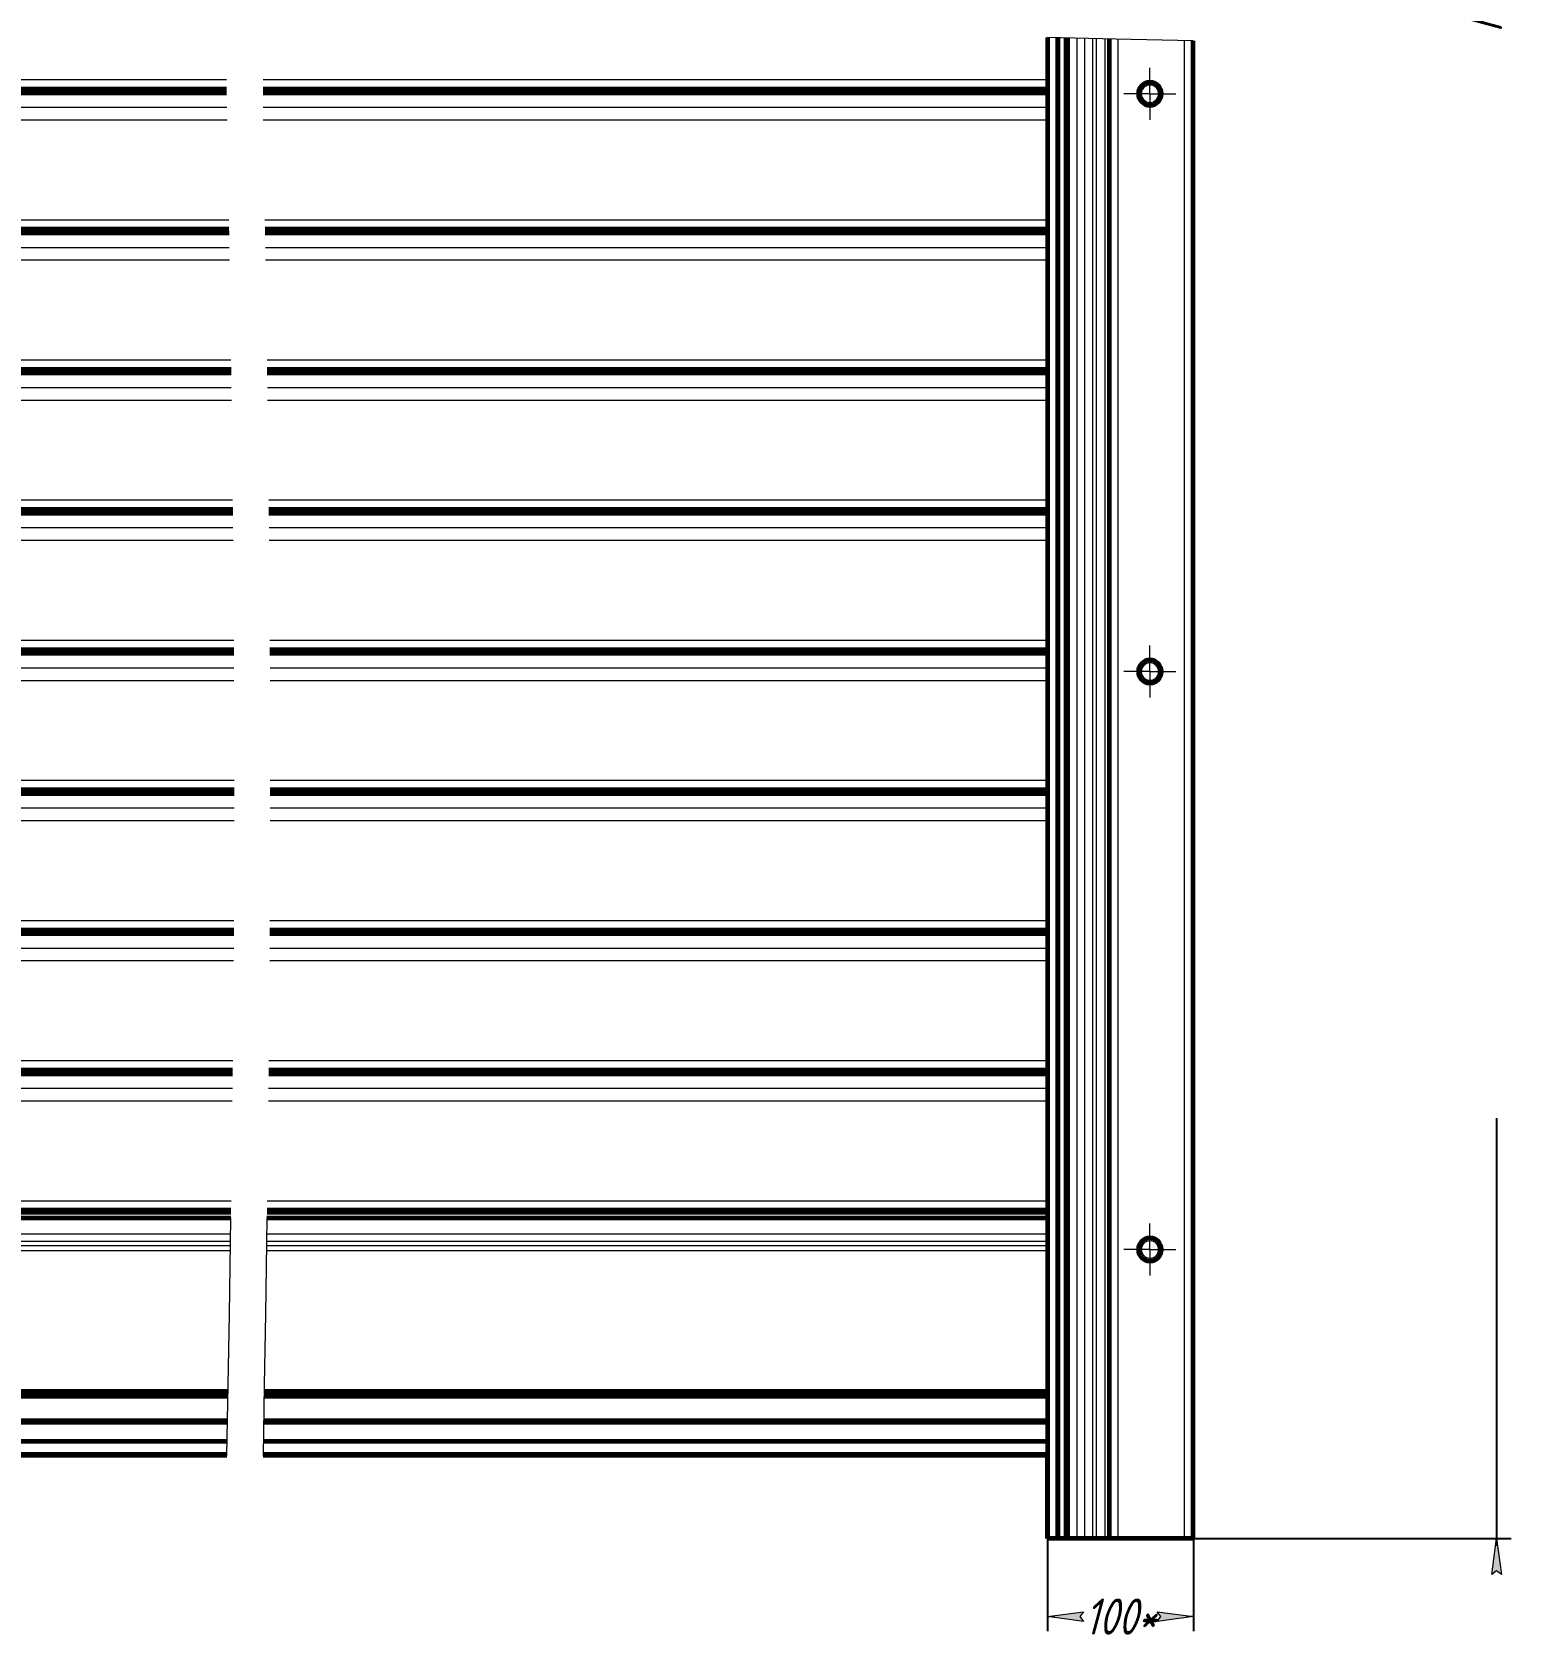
# Model space of a CAD drawing. Header units: millimetres. Extents: x 0 to 841, y 0 to 594.
# Drawn here: x 228 to 432.8, y 128.9 to 350.2 of the extents above; entities that cross this region are included whole.
import ezdxf

# ---------------------------------------------------------------- set-up
doc = ezdxf.new("R2010")
doc.units = ezdxf.units.MM
for name, pattern in [('K5LT_AXLED', [19.5, 15, -1.5, 1.5, -1.5]), ('K5LT_BASIC', [0]), ('K5LT_THIN', [0]), ('K5LT_THIN_INCLUDED_TO_HATCHING', [0])]:
    doc.linetypes.add(name, pattern=pattern)
doc.layers.add('Системный слой', color=7, linetype='Continuous')
doc.layers.add('Системный слой (1)', color=7, linetype='Continuous', true_color=0x909090)
doc.styles.add('KDIMTEXTSTYLE', font='GOST_AU.SHX', dxfattribs={"width": 0.96, "oblique": 15, "height": 5})
doc.dimstyles.new('KDIMSTYLE (0.20)', dxfattribs={"dimtxt": 5, "dimasz": 1, "dimexe": 2, "dimexo": 0, "dimgap": 1, "dimtad": 1, "dimlfac": 5, "dimtxsty": 'KDIMTEXTSTYLE', "dimsah": 1, "dimcen": 0, "dimdle": 1, "dimadec": 0, "dimazin": 0, "dimtfac": 0.667, "dimtmove": 0, "dimatfit": 3, "dimfxl": 1, "dimtvp": 1, "dimtolj": 1, "dimtzin": 0, "dimarcsym": 0})

# ---------------------------------------------------------------- blocks, each defined once
blk = doc.blocks.new('U8')
at = {"layer": 'Системный слой (1)', "color": 5, "linetype": 'K5LT_BASIC', "lineweight": 60, "true_color": 0x0000ff}
for p, q in [((370, 467.48), (370, 354.41)), ((370, 349.41), (370, 141.67))]:
    blk.add_line(p, q, dxfattribs=at)
blk = doc.blocks.new('U9')
at = {"layer": 'Системный слой (1)', "color": 5, "linetype": 'K5LT_BASIC', "lineweight": 60, "true_color": 0x0000ff}
for p, q in [((371.35, 467.48), (371.35, 354.38)), ((371.35, 349.38), (371.35, 141.67))]:
    blk.add_line(p, q, dxfattribs=at)
blk = doc.blocks.new('U10')
at = {"layer": 'Системный слой (1)', "color": 5, "linetype": 'K5LT_BASIC', "lineweight": 60, "true_color": 0x0000ff}
for p, q in [((368.58, 467.48), (368.58, 354.44)), ((368.58, 349.44), (368.58, 141.67))]:
    blk.add_line(p, q, dxfattribs=at)
blk = doc.blocks.new('U18')
at = {"layer": 'Системный слой (1)', "color": 5, "linetype": 'K5LT_BASIC', "lineweight": 60, "true_color": 0x0000ff}
for p, q in [((130.44, 342.34), (254.95, 342.34)), ((260.01, 342.34), (368.58, 342.34))]:
    blk.add_line(p, q, dxfattribs=at)
blk = doc.blocks.new('U19')
at = {"layer": 'Системный слой (1)', "color": 5, "linetype": 'K5LT_BASIC', "lineweight": 60, "true_color": 0x0000ff}
for p, q in [((130.44, 342.03), (254.96, 342.03)), ((260.01, 342.03), (368.58, 342.03))]:
    blk.add_line(p, q, dxfattribs=at)
blk = doc.blocks.new('U23')
at = {"layer": 'Системный слой (1)', "color": 5, "linetype": 'K5LT_BASIC', "lineweight": 60, "true_color": 0x0000ff}
for start, end in [(0, 180), (180, 0)]:
    blk.add_arc((382.78, 181.67), 1.6, start, end, dxfattribs=at)
blk = doc.blocks.new('U29')
at = {"layer": 'Системный слой (1)', "color": 5, "linetype": 'K5LT_BASIC', "lineweight": 60, "true_color": 0x0000ff}
for p, q in [((255.01, 153.15), (130.44, 153.15)), ((368.58, 153.15), (260.01, 153.15))]:
    blk.add_line(p, q, dxfattribs=at)
blk = doc.blocks.new('U30')
at = {"layer": 'Системный слой (1)', "color": 5, "linetype": 'K5LT_BASIC', "lineweight": 60, "true_color": 0x0000ff}
for p, q in [((255.04, 155.1), (130.44, 155.1)), ((368.58, 155.1), (260.04, 155.1))]:
    blk.add_line(p, q, dxfattribs=at)
blk = doc.blocks.new('U31')
at = {"layer": 'Системный слой (1)', "color": 5, "linetype": 'K5LT_BASIC', "lineweight": 60, "true_color": 0x0000ff}
for p, q in [((255.09, 157.97), (130.44, 157.97)), ((368.58, 157.97), (260.09, 157.97))]:
    blk.add_line(p, q, dxfattribs=at)
blk = doc.blocks.new('U32')
at = {"layer": 'Системный слой (1)', "color": 5, "linetype": 'K5LT_BASIC', "lineweight": 60, "true_color": 0x0000ff}
for p, q in [((255.01, 153.27), (130.44, 153.27)), ((368.58, 153.27), (260.01, 153.27))]:
    blk.add_line(p, q, dxfattribs=at)
blk = doc.blocks.new('U33')
at = {"layer": 'Системный слой (1)', "color": 5, "linetype": 'K5LT_BASIC', "lineweight": 60, "true_color": 0x0000ff}
for p, q in [((255.15, 161.57), (130.44, 161.57)), ((368.58, 161.57), (260.15, 161.57))]:
    blk.add_line(p, q, dxfattribs=at)
blk = doc.blocks.new('U34')
at = {"layer": 'Системный слой (1)', "color": 5, "linetype": 'K5LT_BASIC', "lineweight": 60, "true_color": 0x0000ff}
for p, q in [((255.15, 161.33), (130.44, 161.33)), ((368.58, 161.33), (260.15, 161.33))]:
    blk.add_line(p, q, dxfattribs=at)
blk = doc.blocks.new('U35')
at = {"layer": 'Системный слой (1)', "color": 5, "linetype": 'K5LT_BASIC', "lineweight": 60, "true_color": 0x0000ff}
for p, q in [((255.16, 161.97), (130.44, 161.97)), ((368.58, 161.97), (260.16, 161.97))]:
    blk.add_line(p, q, dxfattribs=at)
blk = doc.blocks.new('U36')
at = {"layer": 'Системный слой (1)', "color": 5, "linetype": 'K5LT_BASIC', "lineweight": 60, "true_color": 0x0000ff}
for p, q in [((255.09, 157.73), (130.44, 157.73)), ((368.58, 157.73), (260.09, 157.73))]:
    blk.add_line(p, q, dxfattribs=at)
blk = doc.blocks.new('U46')
at = {"layer": 'Системный слой (1)', "color": 5, "linetype": 'K5LT_BASIC', "lineweight": 60, "true_color": 0x0000ff}
for p, q in [((130.44, 186.07), (255.54, 186.07)), ((260.54, 186.07), (368.58, 186.07))]:
    blk.add_line(p, q, dxfattribs=at)
blk = doc.blocks.new('U47')
at = {"layer": 'Системный слой (1)', "color": 5, "linetype": 'K5LT_BASIC', "lineweight": 60, "true_color": 0x0000ff}
for p, q in [((130.44, 162.07), (255.16, 162.07)), ((260.16, 162.07), (368.58, 162.07))]:
    blk.add_line(p, q, dxfattribs=at)
blk = doc.blocks.new('U53')
at = {"layer": 'Системный слой (1)', "color": 5, "linetype": 'K5LT_BASIC', "lineweight": 60, "true_color": 0x0000ff}
for p, q in [((130.44, 283.61), (255.81, 283.61)), ((260.81, 283.61), (368.58, 283.61))]:
    blk.add_line(p, q, dxfattribs=at)
blk = doc.blocks.new('U54')
at = {"layer": 'Системный слой (1)', "color": 5, "linetype": 'K5LT_BASIC', "lineweight": 60, "true_color": 0x0000ff}
for p, q in [((130.44, 264.74), (255.96, 264.74)), ((260.96, 264.74), (368.58, 264.74))]:
    blk.add_line(p, q, dxfattribs=at)
blk = doc.blocks.new('U55')
at = {"layer": 'Системный слой (1)', "color": 5, "linetype": 'K5LT_BASIC', "lineweight": 60, "true_color": 0x0000ff}
for p, q in [((130.44, 264.43), (255.96, 264.43)), ((260.96, 264.43), (368.58, 264.43))]:
    blk.add_line(p, q, dxfattribs=at)
blk = doc.blocks.new('U56')
at = {"layer": 'Системный слой (1)', "color": 5, "linetype": 'K5LT_BASIC', "lineweight": 60, "true_color": 0x0000ff}
for p, q in [((130.44, 303.01), (255.58, 303.01)), ((260.58, 303.01), (368.58, 303.01))]:
    blk.add_line(p, q, dxfattribs=at)
blk = doc.blocks.new('U57')
at = {"layer": 'Системный слой (1)', "color": 5, "linetype": 'K5LT_BASIC', "lineweight": 60, "true_color": 0x0000ff}
for p, q in [((130.44, 284.14), (255.81, 284.14)), ((260.81, 284.14), (368.58, 284.14))]:
    blk.add_line(p, q, dxfattribs=at)
blk = doc.blocks.new('U58')
at = {"layer": 'Системный слой (1)', "color": 5, "linetype": 'K5LT_BASIC', "lineweight": 60, "true_color": 0x0000ff}
for p, q in [((130.44, 283.83), (255.81, 283.83)), ((260.81, 283.83), (368.58, 283.83))]:
    blk.add_line(p, q, dxfattribs=at)
blk = doc.blocks.new('U59')
at = {"layer": 'Системный слой (1)', "color": 5, "linetype": 'K5LT_BASIC', "lineweight": 60, "true_color": 0x0000ff}
for p, q in [((130.44, 322.41), (255.29, 322.41)), ((260.29, 322.41), (368.58, 322.41))]:
    blk.add_line(p, q, dxfattribs=at)
blk = doc.blocks.new('U60')
at = {"layer": 'Системный слой (1)', "color": 5, "linetype": 'K5LT_BASIC', "lineweight": 60, "true_color": 0x0000ff}
for p, q in [((130.44, 303.54), (255.57, 303.54)), ((260.57, 303.54), (368.58, 303.54))]:
    blk.add_line(p, q, dxfattribs=at)
blk = doc.blocks.new('U61')
at = {"layer": 'Системный слой (1)', "color": 5, "linetype": 'K5LT_BASIC', "lineweight": 60, "true_color": 0x0000ff}
for p, q in [((130.44, 303.23), (255.58, 303.23)), ((260.58, 303.23), (368.58, 303.23))]:
    blk.add_line(p, q, dxfattribs=at)
blk = doc.blocks.new('U71')
at = {"layer": 'Системный слой (1)', "color": 5, "linetype": 'K5LT_BASIC', "lineweight": 60, "true_color": 0x0000ff}
for start, end in [(0, 180), (180, 0)]:
    blk.add_arc((382.78, 341.67), 1.6, start, end, dxfattribs=at)
blk = doc.blocks.new('U72')
at = {"layer": 'Системный слой (1)', "color": 5, "linetype": 'K5LT_BASIC', "lineweight": 60, "true_color": 0x0000ff}
for p, q in [((130.44, 225.41), (255.95, 225.41)), ((260.95, 225.41), (368.58, 225.41))]:
    blk.add_line(p, q, dxfattribs=at)
blk = doc.blocks.new('U73')
at = {"layer": 'Системный слой (1)', "color": 5, "linetype": 'K5LT_BASIC', "lineweight": 60, "true_color": 0x0000ff}
for p, q in [((130.44, 206.54), (255.79, 206.54)), ((260.79, 206.54), (368.58, 206.54))]:
    blk.add_line(p, q, dxfattribs=at)
blk = doc.blocks.new('U74')
at = {"layer": 'Системный слой (1)', "color": 5, "linetype": 'K5LT_BASIC', "lineweight": 60, "true_color": 0x0000ff}
for p, q in [((130.44, 206.23), (255.79, 206.23)), ((260.79, 206.23), (368.58, 206.23))]:
    blk.add_line(p, q, dxfattribs=at)
blk = doc.blocks.new('U75')
at = {"layer": 'Системный слой (1)', "color": 5, "linetype": 'K5LT_BASIC', "lineweight": 60, "true_color": 0x0000ff}
for p, q in [((130.44, 244.81), (256.01, 244.81)), ((261.01, 244.81), (368.58, 244.81))]:
    blk.add_line(p, q, dxfattribs=at)
blk = doc.blocks.new('U76')
at = {"layer": 'Системный слой (1)', "color": 5, "linetype": 'K5LT_BASIC', "lineweight": 60, "true_color": 0x0000ff}
for p, q in [((130.44, 225.94), (255.95, 225.94)), ((260.95, 225.94), (368.58, 225.94))]:
    blk.add_line(p, q, dxfattribs=at)
blk = doc.blocks.new('U77')
at = {"layer": 'Системный слой (1)', "color": 5, "linetype": 'K5LT_BASIC', "lineweight": 60, "true_color": 0x0000ff}
for p, q in [((130.44, 225.63), (255.95, 225.63)), ((260.95, 225.63), (368.58, 225.63))]:
    blk.add_line(p, q, dxfattribs=at)
blk = doc.blocks.new('U80')
at = {"layer": 'Системный слой (1)', "color": 5, "linetype": 'K5LT_BASIC', "lineweight": 60, "true_color": 0x0000ff}
for p, q in [((130.44, 206.01), (255.79, 206.01)), ((260.79, 206.01), (368.58, 206.01))]:
    blk.add_line(p, q, dxfattribs=at)
blk = doc.blocks.new('U81')
at = {"layer": 'Системный слой (1)', "color": 5, "linetype": 'K5LT_BASIC', "lineweight": 60, "true_color": 0x0000ff}
for p, q in [((130.44, 187.14), (255.55, 187.14)), ((260.55, 187.14), (368.58, 187.14))]:
    blk.add_line(p, q, dxfattribs=at)
blk = doc.blocks.new('U82')
at = {"layer": 'Системный слой (1)', "color": 5, "linetype": 'K5LT_BASIC', "lineweight": 60, "true_color": 0x0000ff}
for p, q in [((130.44, 186.83), (255.55, 186.83)), ((260.55, 186.83), (368.58, 186.83))]:
    blk.add_line(p, q, dxfattribs=at)
blk = doc.blocks.new('U83')
at = {"layer": 'Системный слой (1)', "color": 5, "linetype": 'K5LT_BASIC', "lineweight": 60, "true_color": 0x0000ff}
for p, q in [((130.44, 264.21), (255.96, 264.21)), ((260.96, 264.21), (368.58, 264.21))]:
    blk.add_line(p, q, dxfattribs=at)
blk = doc.blocks.new('U84')
at = {"layer": 'Системный слой (1)', "color": 5, "linetype": 'K5LT_BASIC', "lineweight": 60, "true_color": 0x0000ff}
for p, q in [((130.44, 245.34), (256.01, 245.34)), ((261.01, 245.34), (368.58, 245.34))]:
    blk.add_line(p, q, dxfattribs=at)
blk = doc.blocks.new('U85')
at = {"layer": 'Системный слой (1)', "color": 5, "linetype": 'K5LT_BASIC', "lineweight": 60, "true_color": 0x0000ff}
for p, q in [((130.44, 245.03), (256.01, 245.03)), ((261.01, 245.03), (368.58, 245.03))]:
    blk.add_line(p, q, dxfattribs=at)
blk = doc.blocks.new('U114')
at = {"layer": 'Системный слой (1)', "color": 5, "linetype": 'K5LT_BASIC', "lineweight": 60, "true_color": 0x0000ff}
for start, end in [(0, 180), (180, 0)]:
    blk.add_arc((382.78, 261.67), 1.6, start, end, dxfattribs=at)
blk = doc.blocks.new('U116')
at = {"layer": 'Системный слой (1)', "color": 5, "linetype": 'K5LT_BASIC', "lineweight": 60, "true_color": 0x0000ff}
for p, q in [((377.18, 354.26), (377.18, 467.48)), ((377.18, 141.67), (377.18, 349.26))]:
    blk.add_line(p, q, dxfattribs=at)
blk = doc.blocks.new('U117')
at = {"layer": 'Системный слой (1)', "color": 5, "linetype": 'K5LT_BASIC', "lineweight": 60, "true_color": 0x0000ff}
for p, q in [((388.78, 354), (388.78, 467.48)), ((388.78, 141.67), (388.78, 349))]:
    blk.add_line(p, q, dxfattribs=at)
blk = doc.blocks.new('U131')
at = {"layer": 'Системный слой (1)', "color": 5, "linetype": 'K5LT_BASIC', "lineweight": 60, "true_color": 0x0000ff}
for p, q in [((130.44, 341.81), (254.96, 341.81)), ((260.01, 341.81), (368.58, 341.81))]:
    blk.add_line(p, q, dxfattribs=at)
blk = doc.blocks.new('U132')
at = {"layer": 'Системный слой (1)', "color": 5, "linetype": 'K5LT_BASIC', "lineweight": 60, "true_color": 0x0000ff}
for p, q in [((130.44, 322.94), (255.28, 322.94)), ((260.28, 322.94), (368.58, 322.94))]:
    blk.add_line(p, q, dxfattribs=at)
blk = doc.blocks.new('U133')
at = {"layer": 'Системный слой (1)', "color": 5, "linetype": 'K5LT_BASIC', "lineweight": 60, "true_color": 0x0000ff}
for p, q in [((130.44, 322.63), (255.28, 322.63)), ((260.28, 322.63), (368.58, 322.63))]:
    blk.add_line(p, q, dxfattribs=at)
blk = doc.blocks.new('U149')
at = {"layer": 'Системный слой (1)', "color": 7, "linetype": 'K5LT_THIN', "lineweight": 18}
for p, q in [((370.92, 467.48), (370.92, 354.39)), ((370.92, 349.39), (370.92, 141.67))]:
    blk.add_line(p, q, dxfattribs=at)
blk = doc.blocks.new('U150')
at = {"layer": 'Системный слой (1)', "color": 7, "linetype": 'K5LT_THIN', "lineweight": 18}
for p, q in [((371.22, 467.48), (371.22, 354.38)), ((371.22, 349.38), (371.22, 141.67))]:
    blk.add_line(p, q, dxfattribs=at)
blk = doc.blocks.new('U151')
at = {"layer": 'Системный слой (1)', "color": 7, "linetype": 'K5LT_THIN', "lineweight": 18}
for p, q in [((371.08, 467.48), (371.08, 354.38)), ((371.08, 349.38), (371.08, 141.67))]:
    blk.add_line(p, q, dxfattribs=at)
blk = doc.blocks.new('U152')
at = {"layer": 'Системный слой (1)', "color": 7, "linetype": 'K5LT_THIN', "lineweight": 18}
for p, q in [((370.24, 467.48), (370.24, 354.4)), ((370.24, 349.4), (370.24, 141.67))]:
    blk.add_line(p, q, dxfattribs=at)
blk = doc.blocks.new('U153')
at = {"layer": 'Системный слой (1)', "color": 7, "linetype": 'K5LT_THIN', "lineweight": 18}
for p, q in [((371.33, 467.48), (371.33, 354.38)), ((371.33, 349.38), (371.33, 141.67))]:
    blk.add_line(p, q, dxfattribs=at)
blk = doc.blocks.new('U158')
at = {"layer": 'Системный слой (1)', "color": 7, "linetype": 'K5LT_THIN', "lineweight": 18}
for p, q in [((130.44, 343.63), (254.93, 343.63)), ((260.01, 343.63), (368.58, 343.63))]:
    blk.add_line(p, q, dxfattribs=at)
blk = doc.blocks.new('U167')
at = {"layer": 'Системный слой (1)', "color": 7, "linetype": 'K5LT_THIN', "lineweight": 18}
for start, end in [(0, 180), (180, 0)]:
    blk.add_arc((382.78, 181.67), 1.2, start, end, dxfattribs=at)
blk = doc.blocks.new('U168')
at = {"layer": 'Системный слой (1)', "color": 7, "linetype": 'K5LT_THIN', "lineweight": 18}
for p, q in [((255.15, 161.71), (130.44, 161.71)), ((368.58, 161.71), (260.15, 161.71))]:
    blk.add_line(p, q, dxfattribs=at)
blk = doc.blocks.new('U178')
at = {"layer": 'Системный слой (1)', "color": 7, "linetype": 'K5LT_THIN', "lineweight": 18}
for p, q in [((130.44, 183.82), (255.51, 183.82)), ((260.51, 183.82), (368.58, 183.82))]:
    blk.add_line(p, q, dxfattribs=at)
blk = doc.blocks.new('U179')
at = {"layer": 'Системный слой (1)', "color": 7, "linetype": 'K5LT_THIN', "lineweight": 18}
for p, q in [((130.44, 181.53), (255.47, 181.53)), ((260.47, 181.53), (368.58, 181.53))]:
    blk.add_line(p, q, dxfattribs=at)
blk = doc.blocks.new('U180')
at = {"layer": 'Системный слой (1)', "color": 7, "linetype": 'K5LT_THIN', "lineweight": 18}
for p, q in [((130.44, 162.17), (255.16, 162.17)), ((260.16, 162.17), (368.58, 162.17))]:
    blk.add_line(p, q, dxfattribs=at)
blk = doc.blocks.new('U181')
at = {"layer": 'Системный слой (1)', "color": 7, "linetype": 'K5LT_THIN', "lineweight": 18}
for p, q in [((130.44, 182.83), (255.49, 182.83)), ((260.49, 182.83), (368.58, 182.83))]:
    blk.add_line(p, q, dxfattribs=at)
blk = doc.blocks.new('U182')
at = {"layer": 'Системный слой (1)', "color": 7, "linetype": 'K5LT_THIN', "lineweight": 18}
for p, q in [((130.44, 182.23), (255.48, 182.23)), ((260.48, 182.23), (368.58, 182.23))]:
    blk.add_line(p, q, dxfattribs=at)
blk = doc.blocks.new('U185')
at = {"layer": 'Системный слой (1)', "color": 7, "linetype": 'K5LT_THIN', "lineweight": 18}
for p, q in [((130.44, 266.03), (255.95, 266.03)), ((260.95, 266.03), (368.58, 266.03))]:
    blk.add_line(p, q, dxfattribs=at)
blk = doc.blocks.new('U186')
at = {"layer": 'Системный слой (1)', "color": 7, "linetype": 'K5LT_THIN', "lineweight": 18}
for p, q in [((130.44, 281.6), (255.83, 281.6)), ((260.83, 281.6), (368.58, 281.6))]:
    blk.add_line(p, q, dxfattribs=at)
blk = doc.blocks.new('U187')
at = {"layer": 'Системный слой (1)', "color": 7, "linetype": 'K5LT_THIN', "lineweight": 18}
for p, q in [((130.44, 279.86), (255.85, 279.86)), ((260.85, 279.86), (368.58, 279.86))]:
    blk.add_line(p, q, dxfattribs=at)
blk = doc.blocks.new('U188')
at = {"layer": 'Системный слой (1)', "color": 7, "linetype": 'K5LT_THIN', "lineweight": 18}
for p, q in [((130.44, 283.6), (255.81, 283.6)), ((260.81, 283.6), (368.58, 283.6))]:
    blk.add_line(p, q, dxfattribs=at)
blk = doc.blocks.new('U189')
at = {"layer": 'Системный слой (1)', "color": 7, "linetype": 'K5LT_THIN', "lineweight": 18}
for p, q in [((130.44, 283.59), (255.81, 283.59)), ((260.81, 283.59), (368.58, 283.59))]:
    blk.add_line(p, q, dxfattribs=at)
blk = doc.blocks.new('U190')
at = {"layer": 'Системный слой (1)', "color": 7, "linetype": 'K5LT_THIN', "lineweight": 18}
for p, q in [((130.44, 285.43), (255.79, 285.43)), ((260.79, 285.43), (368.58, 285.43))]:
    blk.add_line(p, q, dxfattribs=at)
blk = doc.blocks.new('U191')
at = {"layer": 'Системный слой (1)', "color": 7, "linetype": 'K5LT_THIN', "lineweight": 18}
for p, q in [((130.44, 301), (255.61, 301)), ((260.61, 301), (368.58, 301))]:
    blk.add_line(p, q, dxfattribs=at)
blk = doc.blocks.new('U192')
at = {"layer": 'Системный слой (1)', "color": 7, "linetype": 'K5LT_THIN', "lineweight": 18}
for p, q in [((130.44, 299.26), (255.63, 299.26)), ((260.63, 299.26), (368.58, 299.26))]:
    blk.add_line(p, q, dxfattribs=at)
blk = doc.blocks.new('U193')
at = {"layer": 'Системный слой (1)', "color": 7, "linetype": 'K5LT_THIN', "lineweight": 18}
for p, q in [((130.44, 303), (255.58, 303)), ((260.58, 303), (368.58, 303))]:
    blk.add_line(p, q, dxfattribs=at)
blk = doc.blocks.new('U194')
at = {"layer": 'Системный слой (1)', "color": 7, "linetype": 'K5LT_THIN', "lineweight": 18}
for p, q in [((130.44, 302.99), (255.58, 302.99)), ((260.58, 302.99), (368.58, 302.99))]:
    blk.add_line(p, q, dxfattribs=at)
blk = doc.blocks.new('U195')
at = {"layer": 'Системный слой (1)', "color": 7, "linetype": 'K5LT_THIN', "lineweight": 18}
for p, q in [((130.44, 304.83), (255.55, 304.83)), ((260.55, 304.83), (368.58, 304.83))]:
    blk.add_line(p, q, dxfattribs=at)
blk = doc.blocks.new('U196')
at = {"layer": 'Системный слой (1)', "color": 7, "linetype": 'K5LT_THIN', "lineweight": 18}
for p, q in [((130.44, 320.4), (255.32, 320.4)), ((260.32, 320.4), (368.58, 320.4))]:
    blk.add_line(p, q, dxfattribs=at)
blk = doc.blocks.new('U197')
at = {"layer": 'Системный слой (1)', "color": 7, "linetype": 'K5LT_THIN', "lineweight": 18}
for p, q in [((130.44, 318.66), (255.35, 318.66)), ((260.35, 318.66), (368.58, 318.66))]:
    blk.add_line(p, q, dxfattribs=at)
blk = doc.blocks.new('U198')
at = {"layer": 'Системный слой (1)', "color": 7, "linetype": 'K5LT_THIN', "lineweight": 18}
for p, q in [((130.44, 322.4), (255.29, 322.4)), ((260.29, 322.4), (368.58, 322.4))]:
    blk.add_line(p, q, dxfattribs=at)
blk = doc.blocks.new('U199')
at = {"layer": 'Системный слой (1)', "color": 7, "linetype": 'K5LT_THIN', "lineweight": 18}
for p, q in [((130.44, 322.39), (255.29, 322.39)), ((260.29, 322.39), (368.58, 322.39))]:
    blk.add_line(p, q, dxfattribs=at)
blk = doc.blocks.new('U206')
at = {"layer": 'Системный слой (1)', "color": 7, "linetype": 'K5LT_THIN', "lineweight": 18}
for start, end in [(0, 180), (180, 0)]:
    blk.add_arc((382.78, 341.67), 1.2, start, end, dxfattribs=at)
blk = doc.blocks.new('U207')
at = {"layer": 'Системный слой (1)', "color": 7, "linetype": 'K5LT_THIN', "lineweight": 18}
for p, q in [((130.44, 207.83), (255.81, 207.83)), ((260.81, 207.83), (368.58, 207.83))]:
    blk.add_line(p, q, dxfattribs=at)
blk = doc.blocks.new('U208')
at = {"layer": 'Системный слой (1)', "color": 7, "linetype": 'K5LT_THIN', "lineweight": 18}
for p, q in [((130.44, 223.4), (255.94, 223.4)), ((260.94, 223.4), (368.58, 223.4))]:
    blk.add_line(p, q, dxfattribs=at)
blk = doc.blocks.new('U209')
at = {"layer": 'Системный слой (1)', "color": 7, "linetype": 'K5LT_THIN', "lineweight": 18}
for p, q in [((130.44, 221.66), (255.93, 221.66)), ((260.93, 221.66), (368.58, 221.66))]:
    blk.add_line(p, q, dxfattribs=at)
blk = doc.blocks.new('U210')
at = {"layer": 'Системный слой (1)', "color": 7, "linetype": 'K5LT_THIN', "lineweight": 18}
for p, q in [((130.44, 225.4), (255.95, 225.4)), ((260.95, 225.4), (368.58, 225.4))]:
    blk.add_line(p, q, dxfattribs=at)
blk = doc.blocks.new('U211')
at = {"layer": 'Системный слой (1)', "color": 7, "linetype": 'K5LT_THIN', "lineweight": 18}
for p, q in [((130.44, 225.39), (255.95, 225.39)), ((260.95, 225.39), (368.58, 225.39))]:
    blk.add_line(p, q, dxfattribs=at)
blk = doc.blocks.new('U212')
at = {"layer": 'Системный слой (1)', "color": 7, "linetype": 'K5LT_THIN', "lineweight": 18}
for p, q in [((130.44, 227.23), (255.96, 227.23)), ((260.96, 227.23), (368.58, 227.23))]:
    blk.add_line(p, q, dxfattribs=at)
blk = doc.blocks.new('U213')
at = {"layer": 'Системный слой (1)', "color": 7, "linetype": 'K5LT_THIN', "lineweight": 18}
for p, q in [((130.44, 242.8), (256.01, 242.8)), ((261.01, 242.8), (368.58, 242.8))]:
    blk.add_line(p, q, dxfattribs=at)
blk = doc.blocks.new('U214')
at = {"layer": 'Системный слой (1)', "color": 7, "linetype": 'K5LT_THIN', "lineweight": 18}
for p, q in [((130.44, 241.06), (256.01, 241.06)), ((261.01, 241.06), (368.58, 241.06))]:
    blk.add_line(p, q, dxfattribs=at)
blk = doc.blocks.new('U215')
at = {"layer": 'Системный слой (1)', "color": 7, "linetype": 'K5LT_THIN', "lineweight": 18}
for p, q in [((130.44, 244.8), (256.01, 244.8)), ((261.01, 244.8), (368.58, 244.8))]:
    blk.add_line(p, q, dxfattribs=at)
blk = doc.blocks.new('U216')
at = {"layer": 'Системный слой (1)', "color": 7, "linetype": 'K5LT_THIN', "lineweight": 18}
for p, q in [((130.44, 244.79), (256.01, 244.79)), ((261.01, 244.79), (368.58, 244.79))]:
    blk.add_line(p, q, dxfattribs=at)
blk = doc.blocks.new('U217')
at = {"layer": 'Системный слой (1)', "color": 7, "linetype": 'K5LT_THIN', "lineweight": 18}
for p, q in [((130.44, 188.43), (255.57, 188.43)), ((260.57, 188.43), (368.58, 188.43))]:
    blk.add_line(p, q, dxfattribs=at)
blk = doc.blocks.new('U218')
at = {"layer": 'Системный слой (1)', "color": 7, "linetype": 'K5LT_THIN', "lineweight": 18}
for p, q in [((130.44, 204), (255.77, 204)), ((260.77, 204), (368.58, 204))]:
    blk.add_line(p, q, dxfattribs=at)
blk = doc.blocks.new('U219')
at = {"layer": 'Системный слой (1)', "color": 7, "linetype": 'K5LT_THIN', "lineweight": 18}
for p, q in [((130.44, 202.26), (255.75, 202.26)), ((260.75, 202.26), (368.58, 202.26))]:
    blk.add_line(p, q, dxfattribs=at)
blk = doc.blocks.new('U220')
at = {"layer": 'Системный слой (1)', "color": 7, "linetype": 'K5LT_THIN', "lineweight": 18}
for p, q in [((130.44, 206), (255.79, 206)), ((260.79, 206), (368.58, 206))]:
    blk.add_line(p, q, dxfattribs=at)
blk = doc.blocks.new('U221')
at = {"layer": 'Системный слой (1)', "color": 7, "linetype": 'K5LT_THIN', "lineweight": 18}
for p, q in [((130.44, 205.99), (255.79, 205.99)), ((260.79, 205.99), (368.58, 205.99))]:
    blk.add_line(p, q, dxfattribs=at)
blk = doc.blocks.new('U223')
at = {"layer": 'Системный слой (1)', "color": 7, "linetype": 'K5LT_THIN', "lineweight": 18}
for p, q in [((130.44, 246.63), (256.01, 246.63)), ((261.01, 246.63), (368.58, 246.63))]:
    blk.add_line(p, q, dxfattribs=at)
blk = doc.blocks.new('U224')
at = {"layer": 'Системный слой (1)', "color": 7, "linetype": 'K5LT_THIN', "lineweight": 18}
for p, q in [((130.44, 262.2), (255.97, 262.2)), ((260.97, 262.2), (368.58, 262.2))]:
    blk.add_line(p, q, dxfattribs=at)
blk = doc.blocks.new('U225')
at = {"layer": 'Системный слой (1)', "color": 7, "linetype": 'K5LT_THIN', "lineweight": 18}
for p, q in [((130.44, 260.46), (255.98, 260.46)), ((260.98, 260.46), (368.58, 260.46))]:
    blk.add_line(p, q, dxfattribs=at)
blk = doc.blocks.new('U226')
at = {"layer": 'Системный слой (1)', "color": 7, "linetype": 'K5LT_THIN', "lineweight": 18}
for p, q in [((130.44, 264.2), (255.96, 264.2)), ((260.96, 264.2), (368.58, 264.2))]:
    blk.add_line(p, q, dxfattribs=at)
blk = doc.blocks.new('U227')
at = {"layer": 'Системный слой (1)', "color": 7, "linetype": 'K5LT_THIN', "lineweight": 18}
for p, q in [((130.44, 264.19), (255.96, 264.19)), ((260.96, 264.19), (368.58, 264.19))]:
    blk.add_line(p, q, dxfattribs=at)
blk = doc.blocks.new('U241')
at = {"layer": 'Системный слой (1)', "color": 7, "linetype": 'K5LT_THIN', "lineweight": 18}
for start, end in [(0, 180), (180, 0)]:
    blk.add_arc((382.78, 261.67), 1.2, start, end, dxfattribs=at)
blk = doc.blocks.new('U242')
at = {"layer": 'Системный слой (1)', "color": 7, "linetype": 'K5LT_THIN', "lineweight": 18}
for p, q in [((373.77, 354.33), (373.77, 467.48)), ((373.77, 141.67), (373.77, 349.33))]:
    blk.add_line(p, q, dxfattribs=at)
blk = doc.blocks.new('U243')
at = {"layer": 'Системный слой (1)', "color": 7, "linetype": 'K5LT_THIN', "lineweight": 18}
for p, q in [((378.38, 354.23), (378.38, 467.48)), ((378.38, 141.67), (378.38, 349.23))]:
    blk.add_line(p, q, dxfattribs=at)
blk = doc.blocks.new('U244')
at = {"layer": 'Системный слой (1)', "color": 7, "linetype": 'K5LT_THIN', "lineweight": 18}
for p, q in [((374.85, 354.3), (374.85, 467.48)), ((374.85, 141.67), (374.85, 349.3))]:
    blk.add_line(p, q, dxfattribs=at)
blk = doc.blocks.new('U245')
at = {"layer": 'Системный слой (1)', "color": 7, "linetype": 'K5LT_THIN', "lineweight": 18}
for p, q in [((375.38, 354.29), (375.38, 467.48)), ((375.38, 141.67), (375.38, 349.29))]:
    blk.add_line(p, q, dxfattribs=at)
blk = doc.blocks.new('U246')
at = {"layer": 'Системный слой (1)', "color": 7, "linetype": 'K5LT_THIN', "lineweight": 18}
for p, q in [((371.56, 354.37), (371.56, 467.48)), ((371.56, 141.67), (371.56, 349.37))]:
    blk.add_line(p, q, dxfattribs=at)
blk = doc.blocks.new('U247')
at = {"layer": 'Системный слой (1)', "color": 7, "linetype": 'K5LT_THIN', "lineweight": 18}
for p, q in [((387.58, 354.02), (387.58, 467.48)), ((387.58, 141.67), (387.58, 349.02))]:
    blk.add_line(p, q, dxfattribs=at)
blk = doc.blocks.new('U248')
at = {"layer": 'Системный слой (1)', "color": 7, "linetype": 'K5LT_THIN', "lineweight": 18}
for p, q in [((372.71, 354.35), (372.71, 467.48)), ((372.71, 141.67), (372.71, 349.35))]:
    blk.add_line(p, q, dxfattribs=at)
blk = doc.blocks.new('U249')
at = {"layer": 'Системный слой (1)', "color": 7, "linetype": 'K5LT_THIN', "lineweight": 18}
for p, q in [((376.58, 354.27), (376.58, 467.48)), ((376.58, 141.67), (376.58, 349.27))]:
    blk.add_line(p, q, dxfattribs=at)
blk = doc.blocks.new('U266')
at = {"layer": 'Системный слой (1)', "color": 7, "linetype": 'K5LT_THIN', "lineweight": 18}
for p, q in [((130.44, 324.23), (255.26, 324.23)), ((260.26, 324.23), (368.58, 324.23))]:
    blk.add_line(p, q, dxfattribs=at)
blk = doc.blocks.new('U267')
at = {"layer": 'Системный слой (1)', "color": 7, "linetype": 'K5LT_THIN', "lineweight": 18}
for p, q in [((130.44, 339.8), (255, 339.8)), ((260.01, 339.8), (368.58, 339.8))]:
    blk.add_line(p, q, dxfattribs=at)
blk = doc.blocks.new('U268')
at = {"layer": 'Системный слой (1)', "color": 7, "linetype": 'K5LT_THIN', "lineweight": 18}
for p, q in [((130.44, 338.06), (255.03, 338.06)), ((260.03, 338.06), (368.58, 338.06))]:
    blk.add_line(p, q, dxfattribs=at)
blk = doc.blocks.new('U269')
at = {"layer": 'Системный слой (1)', "color": 7, "linetype": 'K5LT_THIN', "lineweight": 18}
for p, q in [((130.44, 341.8), (254.96, 341.8)), ((260.01, 341.8), (368.58, 341.8))]:
    blk.add_line(p, q, dxfattribs=at)
blk = doc.blocks.new('U270')
at = {"layer": 'Системный слой (1)', "color": 7, "linetype": 'K5LT_THIN', "lineweight": 18}
for p, q in [((130.44, 341.79), (254.96, 341.79)), ((260.01, 341.79), (368.58, 341.79))]:
    blk.add_line(p, q, dxfattribs=at)
blk = doc.blocks.new('U284')
at = {"layer": 'Системный слой (1)', "color": 30, "linetype": 'K5LT_AXLED', "lineweight": 18, "true_color": 0xff8000}
for q in [(382.78, 345.27), (379.18, 341.67), (382.78, 338.07), (386.38, 341.67)]:
    blk.add_line((382.78, 341.67), q, dxfattribs=at)
blk = doc.blocks.new('U293')
at = {"layer": 'Системный слой (1)', "color": 30, "linetype": 'K5LT_AXLED', "lineweight": 18, "true_color": 0xff8000}
for q in [(382.78, 185.27), (379.18, 181.67), (382.78, 178.07), (386.38, 181.67)]:
    blk.add_line((382.78, 181.67), q, dxfattribs=at)
blk = doc.blocks.new('U294')
at = {"layer": 'Системный слой (1)', "color": 30, "linetype": 'K5LT_AXLED', "lineweight": 18, "true_color": 0xff8000}
for q in [(382.78, 265.27), (379.18, 261.67), (382.78, 258.07), (386.38, 261.67)]:
    blk.add_line((382.78, 261.67), q, dxfattribs=at)
blk = doc.blocks.new('KDIMARROW_01')
at = {"layer": 'Системный слой'}
blk.add_hatch(color=0, dxfattribs=at).paths.add_polyline_path([(0, 0), (-5, 0.66), (-4.5, 0), (-5, -0.66)])
at = {"layer": 'Системный слой', "color": 0, "linetype": 'K5LT_THIN', "lineweight": 18}
for p, q in [((-4.5, 0), (-5, 0.66)), ((-5, 0.66), (0, 0)), ((0, 0), (-5, -0.66)), ((-5, -0.66), (-4.5, 0))]:
    blk.add_line(p, q, dxfattribs=at)
at = {"layer": 'Системный слой (1)', "color": 0, "linetype": 'K5LT_THIN', "lineweight": 18}
blk.add_line((0, 0), (-1, 0), dxfattribs=at)
blk = doc.blocks.new('U301')
at = {"layer": 'Системный слой', "color": 7, "linetype": 'K5LT_THIN_INCLUDED_TO_HATCHING', "lineweight": 18}
for p, q in [((378.05, 349.24), (368.58, 349.44)), ((388.78, 349), (378.05, 349.24)), ((260.54, 186.07), (260.49, 182.53)), ((260.49, 182.53), (260.34, 172.74)), ((260.34, 172.74), (260.18, 162.94)), ((260.18, 162.94), (260.01, 153.15))]:
    blk.add_line(p, q, dxfattribs=at)
blk = doc.blocks.new('U302')
at = {"layer": 'Системный слой', "color": 7, "linetype": 'K5LT_THIN_INCLUDED_TO_HATCHING', "lineweight": 18}
for p, q in [((120.67, 348.77), (110.34, 349)), ((130.44, 348.56), (120.67, 348.77)), ((255.49, 182.53), (255.54, 186.07)), ((255.34, 172.74), (255.49, 182.53)), ((255.18, 162.94), (255.34, 172.74)), ((255.01, 153.15), (255.18, 162.94))]:
    blk.add_line(p, q, dxfattribs=at)

msp = doc.modelspace()

# ---------------------------------------------------------------- linework, layer by layer
at = {"layer": 'Системный слой (1)', "color": 5, "linetype": 'K5LT_BASIC', "lineweight": 60, "true_color": 0x0000ff}
for p, q in [((368.5843, 141.6695), (368.5843, 153.1509)), ((369.9969, 141.6695), (368.5843, 141.6695)), ((368.5843, 141.6695), (368.5843, 141.6695)), ((370.2373, 141.6695), (369.9969, 141.6695)), ((370.9171, 141.6695), (370.2373, 141.6695)), ((371.0769, 141.6695), (370.9171, 141.6695)), ((371.2159, 141.6695), (371.0769, 141.6695)), ((371.33, 141.6695), (371.2159, 141.6695)), ((371.3479, 141.6695), (371.33, 141.6695)), ((371.5607, 141.6695), (371.3479, 141.6695)), ((372.7135, 141.6695), (371.5607, 141.6695)), ((373.7719, 141.6695), (372.7135, 141.6695)), ((374.8469, 141.6695), (373.7719, 141.6695)), ((375.3844, 141.6695), (374.8469, 141.6695)), ((376.5844, 141.6695), (375.3844, 141.6695)), ((377.1844, 141.6695), (376.5844, 141.6695)), ((378.3844, 141.6695), (377.1844, 141.6695)), ((387.5844, 141.6695), (378.3844, 141.6695)), ((388.7844, 141.6695), (387.5844, 141.6695))]:
    msp.add_line(p, q, dxfattribs=at)

# ---------------------------------------------------------------- block references
at = {"layer": 'Системный слой (1)'}
for name in ['U10', 'U8', 'U152', 'U149', 'U151', 'U150', 'U153', 'U9', 'U246', 'U248', 'U242', 'U244', 'U245', 'U249', 'U116', 'U243', 'U247', 'U117', 'U302', 'U301', 'U158', 'U284', 'U71', 'U18', 'U19', 'U131', 'U269', 'U270', 'U206', 'U267', 'U268', 'U266', 'U132', 'U133', 'U59', 'U198', 'U199', 'U196', 'U197', 'U195', 'U60', 'U61', 'U56', 'U193', 'U194', 'U191', 'U192', 'U190', 'U57', 'U58', 'U53', 'U188', 'U189', 'U186', 'U187', 'U185', 'U54', 'U55', 'U83', 'U226', 'U227', 'U294', 'U224', 'U114', 'U241', 'U225', 'U223', 'U84', 'U85', 'U75', 'U215', 'U216', 'U213', 'U214', 'U212', 'U76', 'U77', 'U72', 'U210', 'U211', 'U208', 'U209', 'U207', 'U73', 'U74', 'U80', 'U220', 'U221', 'U218', 'U219', 'U217', 'U81', 'U82', 'U46', 'U178', 'U293', 'U181', 'U182', 'U179', 'U23', 'U167', 'U180', 'U47', 'U35', 'U168', 'U33', 'U34', 'U31', 'U36', 'U30', 'U32', 'U29']:
    msp.add_blockref(name, (0, 0), dxfattribs=at)

# ---------------------------------------------------------------- dimensions: what is measured, and where the dimension line sits
at = {"layer": 'Системный слой (1)', "color": 7}
msp.add_linear_dim(base=(430.7586, 141.6695), p1=(399.1844, 549.4841), p2=(388.7844, 141.6695), angle=90, location=(430.7586, 360.6695), text='\\H5.0;\\W0.965;\\Q15;\\A1;{\\H5.0;\\W0.965;\\Q15;\\Q15;H=h\\S^ 1;\\Q15;+410}', dimstyle='KDIMSTYLE (0.20)', override={"dimexo": 0, "dimblk1": 'KDIMARROW_01', "dimblk2": 'KDIMARROW_01', "dimse1": 0, "dimse2": 0, "dimclrt": 7, "dimtolj": 1}, dxfattribs=at).render()
msp.add_linear_dim(base=(388.7844, 130.8558), p1=(368.5843, 141.6695), p2=(388.7844, 141.6695), location=(378.6843, 130.8558), text='\\H5.0;\\W0.965;\\Q15;\\H5.0;\\W0.965;\\Q15;\\Q15;100\\H5.0;\\W0.965;\\Q15;\\Q15;*', dimstyle='KDIMSTYLE (0.20)', override={"dimexo": 0, "dimblk1": 'KDIMARROW_01', "dimblk2": 'KDIMARROW_01', "dimse1": 0, "dimse2": 0, "dimclrt": 7, "dimtolj": 1}, dxfattribs=at).render()

doc.saveas('drawing.dxf')
